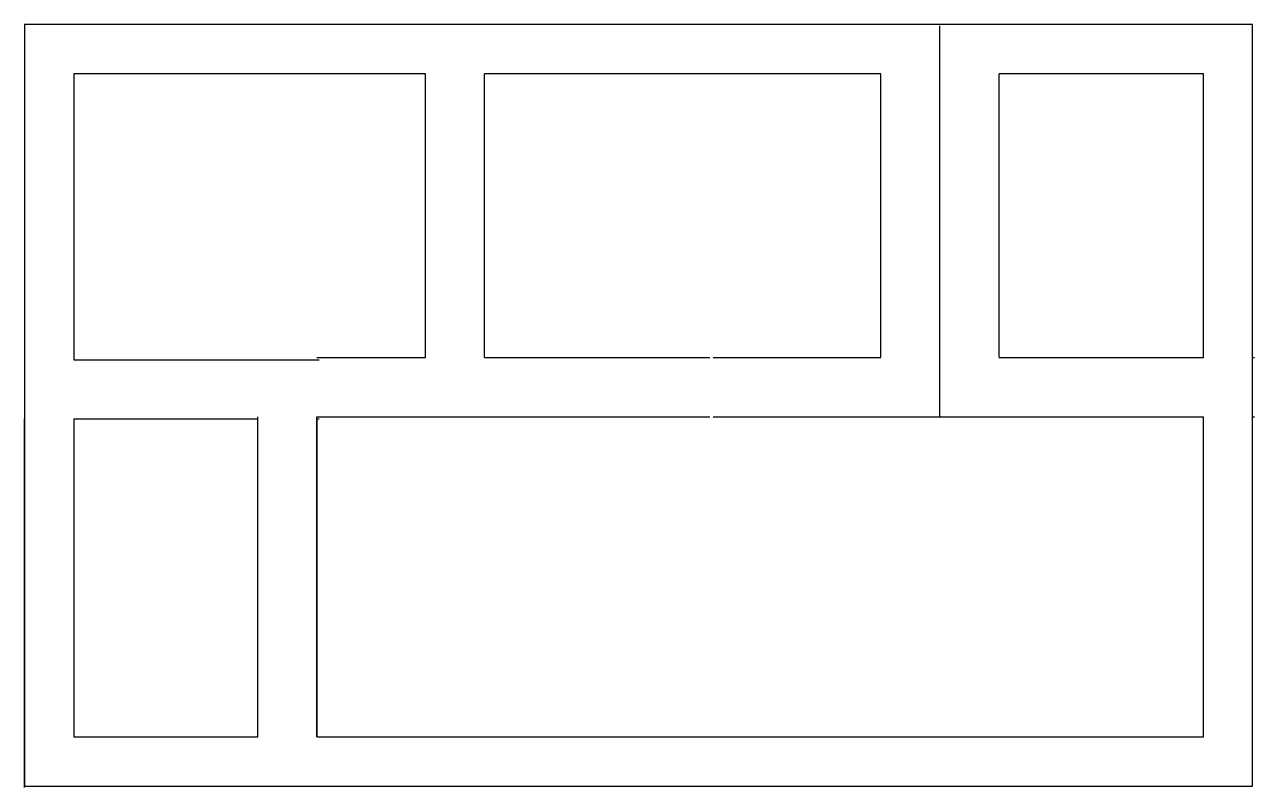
# Model space of a CAD drawing. Header units: inches. Extents: x 11.2 to 61.3, y 17.6 to 48.6.
import ezdxf

# ---------------------------------------------------------------- set-up
doc = ezdxf.new("R2010")
doc.units = ezdxf.units.IN
doc.header["$MEASUREMENT"] = 0
doc.layers.get('0').update_dxf_attribs({"color": 170})

msp = doc.modelspace()

# ---------------------------------------------------------------- linework, layer by layer
for p, q in [((48.48, 32.657), (48.48, 48.573)), ((27.527, 35.063), (27.527, 46.623)), ((29.933, 35.063), (29.933, 46.623)), ((46.073, 35.063), (46.073, 46.623)), ((50.886, 35.063), (50.886, 46.623)), ((23.105, 35.063), (27.527, 35.063)), ((29.933, 35.063), (39.105, 35.063)), ((39.245, 35.063), (46.073, 35.063)), ((50.886, 35.063), (59.209, 35.063)), ((61.209, 35.063), (61.282, 35.063)), ((11.207, 34.974), (11.209, 34.974)), ((13.209, 34.974), (23.207, 34.974)), ((11.207, 17.567), (11.207, 32.567)), ((11.207, 32.567), (11.209, 32.567)), ((13.209, 32.567), (20.699, 32.567)), ((20.699, 19.623), (20.699, 32.657)), ((23.105, 19.623), (23.105, 32.657)), ((23.105, 32.657), (29.105, 32.657)), ((23.105, 32.567), (23.207, 32.567)), ((23.105, 32.554), (23.105, 19.623)), ((29.105, 32.657), (39.105, 32.657)), ((39.245, 32.657), (59.209, 32.657)), ((61.209, 32.657), (61.282, 32.657))]:
    msp.add_line(p, q)
msp.add_lwpolyline([(11.209, 17.623), (61.209, 17.623), (61.209, 48.623), (11.209, 48.623)], close=True)
for points in [[(27.527, 46.623), (13.209, 46.623), (13.209, 34.974)], [(46.073, 46.623), (29.933, 46.623)], [(59.209, 35.063), (59.209, 46.623), (50.886, 46.623)], [(13.209, 32.567), (13.209, 19.623), (20.699, 19.623)], [(23.105, 19.623), (59.209, 19.623), (59.209, 32.657)]]:
    msp.add_lwpolyline(points)

doc.saveas('drawing.dxf')
